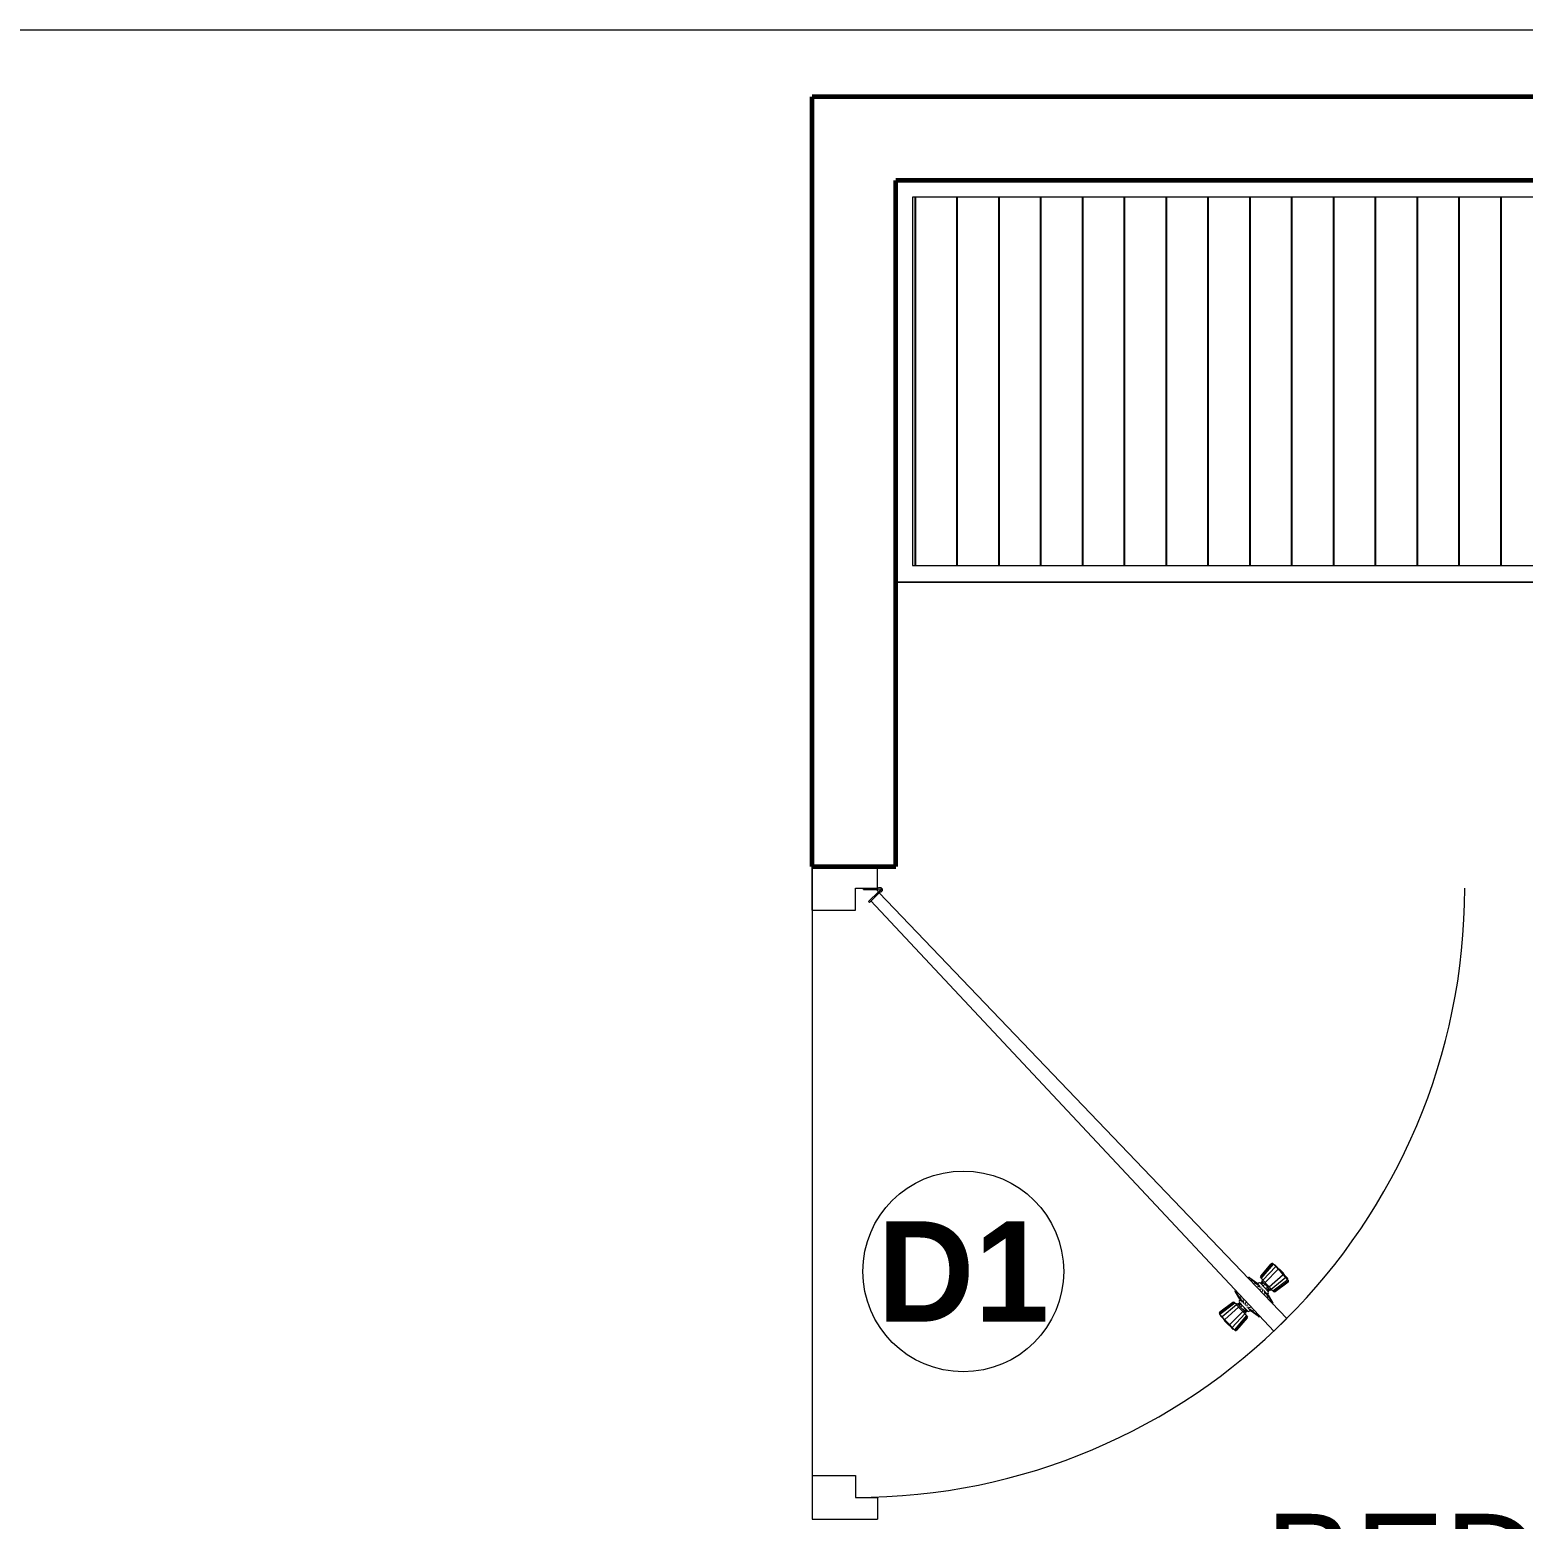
# Model space of a CAD drawing. Header units: feet. Extents: x 109753 to 150441, y 47761 to 75080.
# Drawn here: x 126772.3 to 126861.6, y 49410.5 to 49499.5 of the extents above; entities that cross this region are included whole.
import ezdxf

# ---------------------------------------------------------------- set-up
doc = ezdxf.new("R2010")
doc.units = ezdxf.units.FT
doc.header["$LTSCALE"] = 50
doc.header["$MEASUREMENT"] = 0
doc.linetypes.add('( Hidden )', pattern=[0.375, 0.25, -0.125])
doc.linetypes.add('CENTER', pattern=[2, 1.25, -0.25, 0.25, -0.25])
for name, color, linetype, lineweight in [('A-Furniture', 175, 'Continuous', 0), ('CENTRELINE', 146, 'CENTER', 18), ('DOORS', 7, 'Continuous', 15), ('TEXT', 181, 'Continuous', 13), ('WALL', 1, 'Continuous', 60)]:
    doc.layers.add(name, color=color, linetype=linetype, lineweight=lineweight)
doc.layers.add('HACTH', color=251, linetype='Continuous')
doc.styles.add('GL_Imperial', font='GOTHIC.TTF', dxfattribs={"height": 8})

# ---------------------------------------------------------------- blocks, each defined once
blk = doc.blocks.new('*U1071')
at = {"color": 9, "linetype": '( Hidden )', "lineweight": 0, "ltscale": 5, "true_color": 0xc7c8ca}
blk.add_line((0, 0), (30, 0), dxfattribs=at)
blk.add_arc((1, 2), 28, 0, 90, dxfattribs=at)
at = {"layer": 'DOORS', "color": 1}
for p, q in [((18.266, 21.196), (18.637, 21.543)), ((18.291, 21.26), (18.617, 21.564)), ((18.942, 21.869), (18.617, 21.564)), ((19.008, 21.89), (18.637, 21.543)), ((18.962, 21.848), (18.942, 21.869)), ((19.542, 21.287), (19.092, 21.883)), ((18.834, 20.623), (18.268, 21.111)), ((18.312, 21.238), (18.291, 21.26)), ((18.91, 20.624), (19.223, 20.917)), ((18.991, 20.7), (18.995, 20.695)), ((19.076, 20.693), (19.266, 20.871)), ((19.158, 20.615), (19.081, 20.697)), ((19.149, 20.607), (19.343, 20.789)), ((19.536, 21.211), (19.223, 20.917)), ((19.457, 21.05), (19.266, 20.871)), ((19.538, 20.971), (19.343, 20.789)), ((19.529, 20.963), (19.452, 21.045)), ((19.455, 21.135), (19.459, 21.13)), ((19.615, 20.972), (19.618, 20.969)), ((19.7, 20.975), (19.695, 20.97)), ((20.037, 21.183), (19.7, 20.975)), ((20.123, 21.174), (20.117, 21.18)), ((18.909, 20.036), (18.903, 20.042)), ((18.905, 20.123), (19.135, 20.446)), ((19.135, 20.446), (19.14, 20.45)), ((19.143, 20.53), (19.146, 20.527)), ((20.431, 20.017), (20.237, 19.835)), ((20.505, 19.931), (20.314, 19.752)), ((20.67, 19.999), (20.357, 19.706)), ((20.423, 20.009), (20.5, 19.926)), ((20.437, 20.093), (20.435, 20.097)), ((20.445, 20.178), (20.441, 20.173)), ((20.675, 20.501), (20.445, 20.178)), ((20.59, 19.924), (20.585, 19.928)), ((20.672, 20.588), (20.678, 20.581)), ((20.747, 20.001), (21.312, 19.513)), ((19.457, 19.45), (19.463, 19.444)), ((19.544, 19.441), (19.881, 19.649)), ((19.881, 19.649), (19.886, 19.654)), ((19.966, 19.652), (19.963, 19.655)), ((20.038, 19.337), (20.488, 18.741)), ((20.043, 19.653), (20.237, 19.835)), ((20.045, 19.413), (20.357, 19.706)), ((20.051, 19.661), (20.129, 19.578)), ((20.125, 19.489), (20.121, 19.493)), ((20.124, 19.574), (20.314, 19.752)), ((21.314, 19.428), (20.943, 19.081)), ((21.289, 19.364), (20.964, 19.059)), ((21.269, 19.385), (21.289, 19.364)), ((20.573, 18.733), (20.943, 19.081)), ((20.618, 18.776), (20.638, 18.754)), ((20.638, 18.754), (20.964, 19.059))]:
    blk.add_line(p, q, dxfattribs=at)
at = {"layer": 'DOORS', "color": 8}
for p, q in [((19.017, 20.725), (18.391, 21.312)), ((18.605, 21.577), (18.495, 21.474)), ((18.507, 21.461), (18.495, 21.474)), ((19.119, 20.82), (18.515, 21.429)), ((18.605, 21.577), (18.715, 21.68)), ((18.727, 21.667), (18.715, 21.68)), ((19.324, 21.012), (18.759, 21.657)), ((19.429, 21.11), (18.883, 21.773)), ((19.51, 21.187), (18.991, 21.875)), ((19.549, 21.23), (19.04, 21.905)), ((18.89, 20.612), (18.249, 21.165)), ((18.935, 20.648), (18.283, 21.211)), ((19.164, 20.621), (19.087, 20.703)), ((19.182, 20.638), (19.105, 20.72)), ((19.22, 20.673), (19.143, 20.755)), ((19.278, 20.728), (19.201, 20.81)), ((19.289, 20.471), (19.331, 20.637)), ((19.409, 20.85), (19.332, 20.932)), ((19.467, 20.905), (19.39, 20.987)), ((19.421, 20.595), (19.398, 20.699)), ((19.505, 20.94), (19.428, 21.022)), ((19.532, 20.699), (19.429, 20.728)), ((19.523, 20.957), (19.446, 21.039)), ((19.664, 20.823), (19.496, 20.791)), ((19.83, 20.978), (19.558, 20.848)), ((19.988, 21.126), (19.614, 20.901)), ((18.965, 20.168), (19.214, 20.526)), ((19.123, 20.315), (19.27, 20.579)), ((20.048, 19.925), (20.151, 19.895)), ((20.159, 20.029), (20.182, 19.924)), ((20.292, 20.153), (20.249, 19.987)), ((20.458, 20.308), (20.31, 20.044)), ((20.361, 19.951), (20.438, 19.868)), ((20.615, 20.455), (20.367, 20.097)), ((20.398, 19.986), (20.476, 19.903)), ((20.416, 20.003), (20.493, 19.92)), ((20.645, 19.975), (21.298, 19.412)), ((20.691, 20.012), (21.331, 19.459)), ((19.593, 19.498), (19.967, 19.722)), ((19.75, 19.645), (20.023, 19.775)), ((19.916, 19.801), (20.084, 19.833)), ((20.031, 19.393), (20.541, 18.718)), ((20.058, 19.667), (20.135, 19.584)), ((20.07, 19.437), (20.589, 18.749)), ((20.076, 19.684), (20.153, 19.601)), ((20.113, 19.719), (20.191, 19.636)), ((20.152, 19.513), (20.698, 18.85)), ((20.172, 19.773), (20.249, 19.691)), ((20.254, 19.609), (20.822, 18.967)), ((20.302, 19.896), (20.38, 19.814)), ((20.458, 19.801), (21.065, 19.195)), ((20.563, 19.899), (21.189, 19.311)), ((20.854, 18.956), (20.865, 18.944)), ((20.975, 19.047), (20.865, 18.944)), ((20.975, 19.047), (21.085, 19.15)), ((21.073, 19.162), (21.085, 19.15))]:
    blk.add_line(p, q, dxfattribs=at)
at = {"layer": 'DOORS'}
for p, q in [((0, 3), (0, 0)), ((1, 3), (0, 3)), ((1, 2.368), (1, 3.032)), ((1, 2), (1, 3)), ((1.057, 2.368), (1.057, 3.006)), ((1.611, 2.597), (1.159, 3.049)), ((1.651, 2.638), (1.182, 3.107)), ((29, 2), (29, 3)), ((29, 3), (30, 3)), ((30, 0), (30, 3)), ((1.057, 2.368), (1, 2.368)), ((1.651, 2.638), (1.611, 2.597)), ((2, 2), (1, 2)), ((2, 0), (2, 2)), ((28, 0), (28, 2)), ((28, 2), (29, 2)), ((2, 0), (0, 0)), ((28, 0), (30, 0))]:
    blk.add_line(p, q, dxfattribs=at)
blk.add_lwpolyline([(1.204, 3.085), (20.775, 21.819), (21.361, 21.233), (1.584, 2.705)], dxfattribs=at)
for radius in [0.111, 0.0537]:
    blk.add_circle((1.071, 3.116), radius, dxfattribs=at)
at = {"layer": 'DOORS', "color": 1}
for centre, start, end in [((19.047, 21.848), 37.05764, 133.13402), ((19.497, 21.252), 313.13402, 37.05764), ((18.305, 21.154), 133.13402, 229.21039), ((18.871, 20.666), 229.21039, 313.13402), ((19.037, 20.734), 223.13402, 313.13402), ((19.188, 20.565), 133.13402, 217.87677), ((19.418, 21.091), 313.13402, 43.13402), ((19.577, 20.929), 48.39126, 133.13402), ((19.656, 21.012), 228.39126, 313.13402), ((20.076, 21.141), 43.13402, 133.13402), ((18.944, 20.081), 133.13402, 223.13402), ((19.101, 20.492), 313.13402, 37.87677), ((20.48, 20.132), 133.13402, 217.87677), ((20.392, 20.058), 313.13402, 37.87677), ((20.544, 19.889), 43.13402, 133.13402), ((20.709, 19.958), 49.21039, 133.13402), ((20.636, 20.542), 313.13402, 43.13402), ((19.505, 19.483), 223.13402, 313.13402), ((19.925, 19.612), 48.39126, 133.13402), ((20.004, 19.695), 228.39126, 313.13402), ((20.084, 19.371), 133.13402, 217.05764), ((20.163, 19.532), 133.13402, 223.13402), ((21.275, 19.47), 313.13402, 49.21039), ((20.534, 18.775), 217.05764, 313.13402)]:
    blk.add_arc(centre, 0.0571, start, end, dxfattribs=at)

msp = doc.modelspace()

# ---------------------------------------------------------------- hatches: boundary and pattern name
at = {"layer": 'HACTH', "transparency": 33554623}
h = msp.add_hatch(dxfattribs=at)
h.set_pattern_fill('ANSI31', color=256, scale=20, angle=765)
h.set_pattern_definition([(90, (-16779.7518, 162471.5266), (-2.5, 2e-15), [])])
h.paths.add_polyline_path([(126968.155, 49489.51), (126825.073, 49489.51), (126825.073, 49467.51), (126968.155, 49467.51)])

# ---------------------------------------------------------------- linework, layer by layer
at = {"layer": 'A-Furniture'}
msp.add_line((126969.155, 49466.51), (126824.073, 49466.51), dxfattribs=at)
for points in [[(126969.155, 49490.51), (126824.073, 49490.51), (126824.073, 49466.51), (126969.155, 49466.51)], [(126968.155, 49489.51), (126825.073, 49489.51), (126825.073, 49467.51), (126968.155, 49467.51)]]:
    msp.add_lwpolyline(points, close=True, dxfattribs=at)
at = {"layer": 'CENTRELINE', "ltscale": 35}
msp.add_line((126135.155, 49499.51), (127068.155, 49499.51), dxfattribs=at)
at = {"layer": 'TEXT'}
msp.add_circle((126828.108, 49425.314), 6, dxfattribs=at)
at = {"layer": 'WALL'}
for p, q in [((126819.073, 49449.51), (126819.073, 49495.51)), ((126969.155, 49495.51), (126819.073, 49495.51)), ((126824.073, 49449.51), (126824.073, 49490.51)), ((126969.155, 49490.51), (126824.073, 49490.51)), ((126819.073, 49449.51), (126824.073, 49449.51))]:
    msp.add_line(p, q, dxfattribs=at)

# ---------------------------------------------------------------- block references
at = {"layer": 'WALL', "xscale": 1.299999999763742, "yscale": 1.299999999763742, "zscale": 1.299999999763742, "rotation": 270}
msp.add_blockref('*U1071', (126819.073, 49449.51), dxfattribs=at)

# ---------------------------------------------------------------- texts
at = {"layer": 'TEXT', "insert": (126828.108, 49425.314), "char_height": 6, "attachment_point": 5, "style": 'GL_Imperial'}
msp.add_mtext_dynamic_manual_height_columns('{\\fStylus BT|b1|i0|c0|p34;D1}', width=9.30583, gutter_width=35, heights=[0], dxfattribs=at)
at = {"layer": 'TEXT', "insert": (126823.518, 49410.833), "char_height": 8, "width": 86.83555, "attachment_point": 1, "style": 'GL_Imperial'}
msp.add_mtext('\\pi22.636;{\\H0.75x;BEDROOM\\P\\pi24.34498;\\H0.77778x;16\'-6" x 17\'-3"}', dxfattribs=at)

doc.saveas('drawing.dxf')
